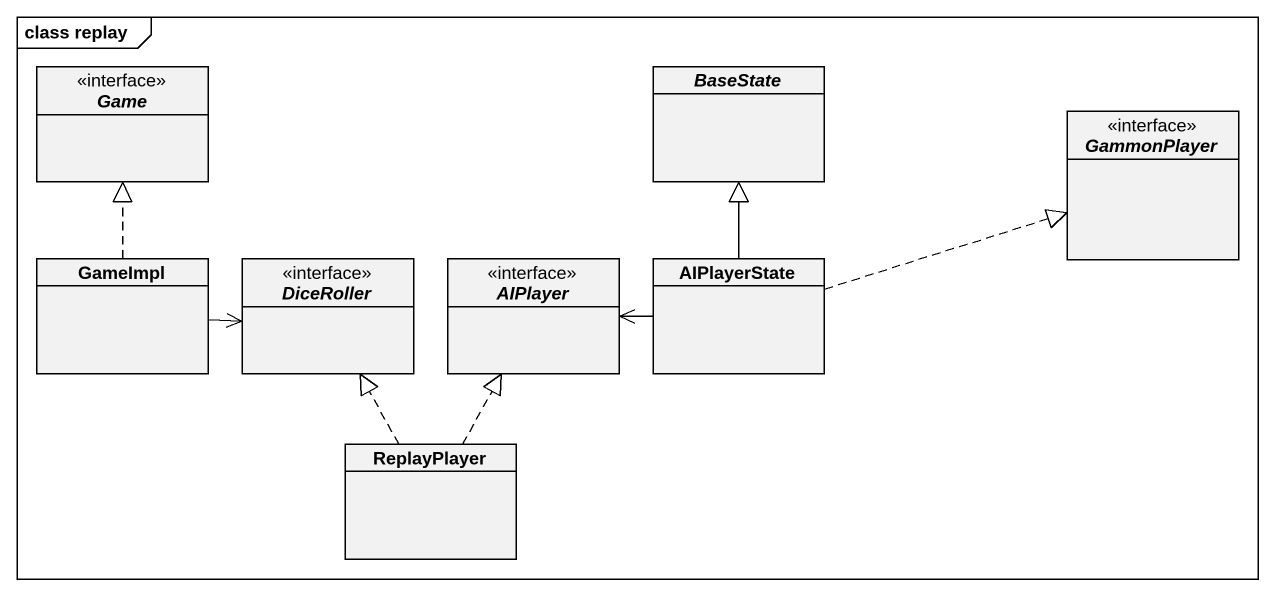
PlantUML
@startuml
mainframe class replay
hide circle
hide empty members
interface Game <<interface>>
abstract class BaseState
interface GammonPlayer <<interface>>
class GameImpl
interface DiceRoller <<interface>>
interface AIPlayer <<interface>>
class AIPlayerState
class ReplayPlayer
GameImpl .up.|> Game
GameImpl -right-> DiceRoller
AIPlayerState -up-|> BaseState
AIPlayerState .right.|> GammonPlayer
AIPlayerState -left-> AIPlayer
ReplayPlayer .up.|> DiceRoller
ReplayPlayer .up.|> AIPlayer
@enduml
